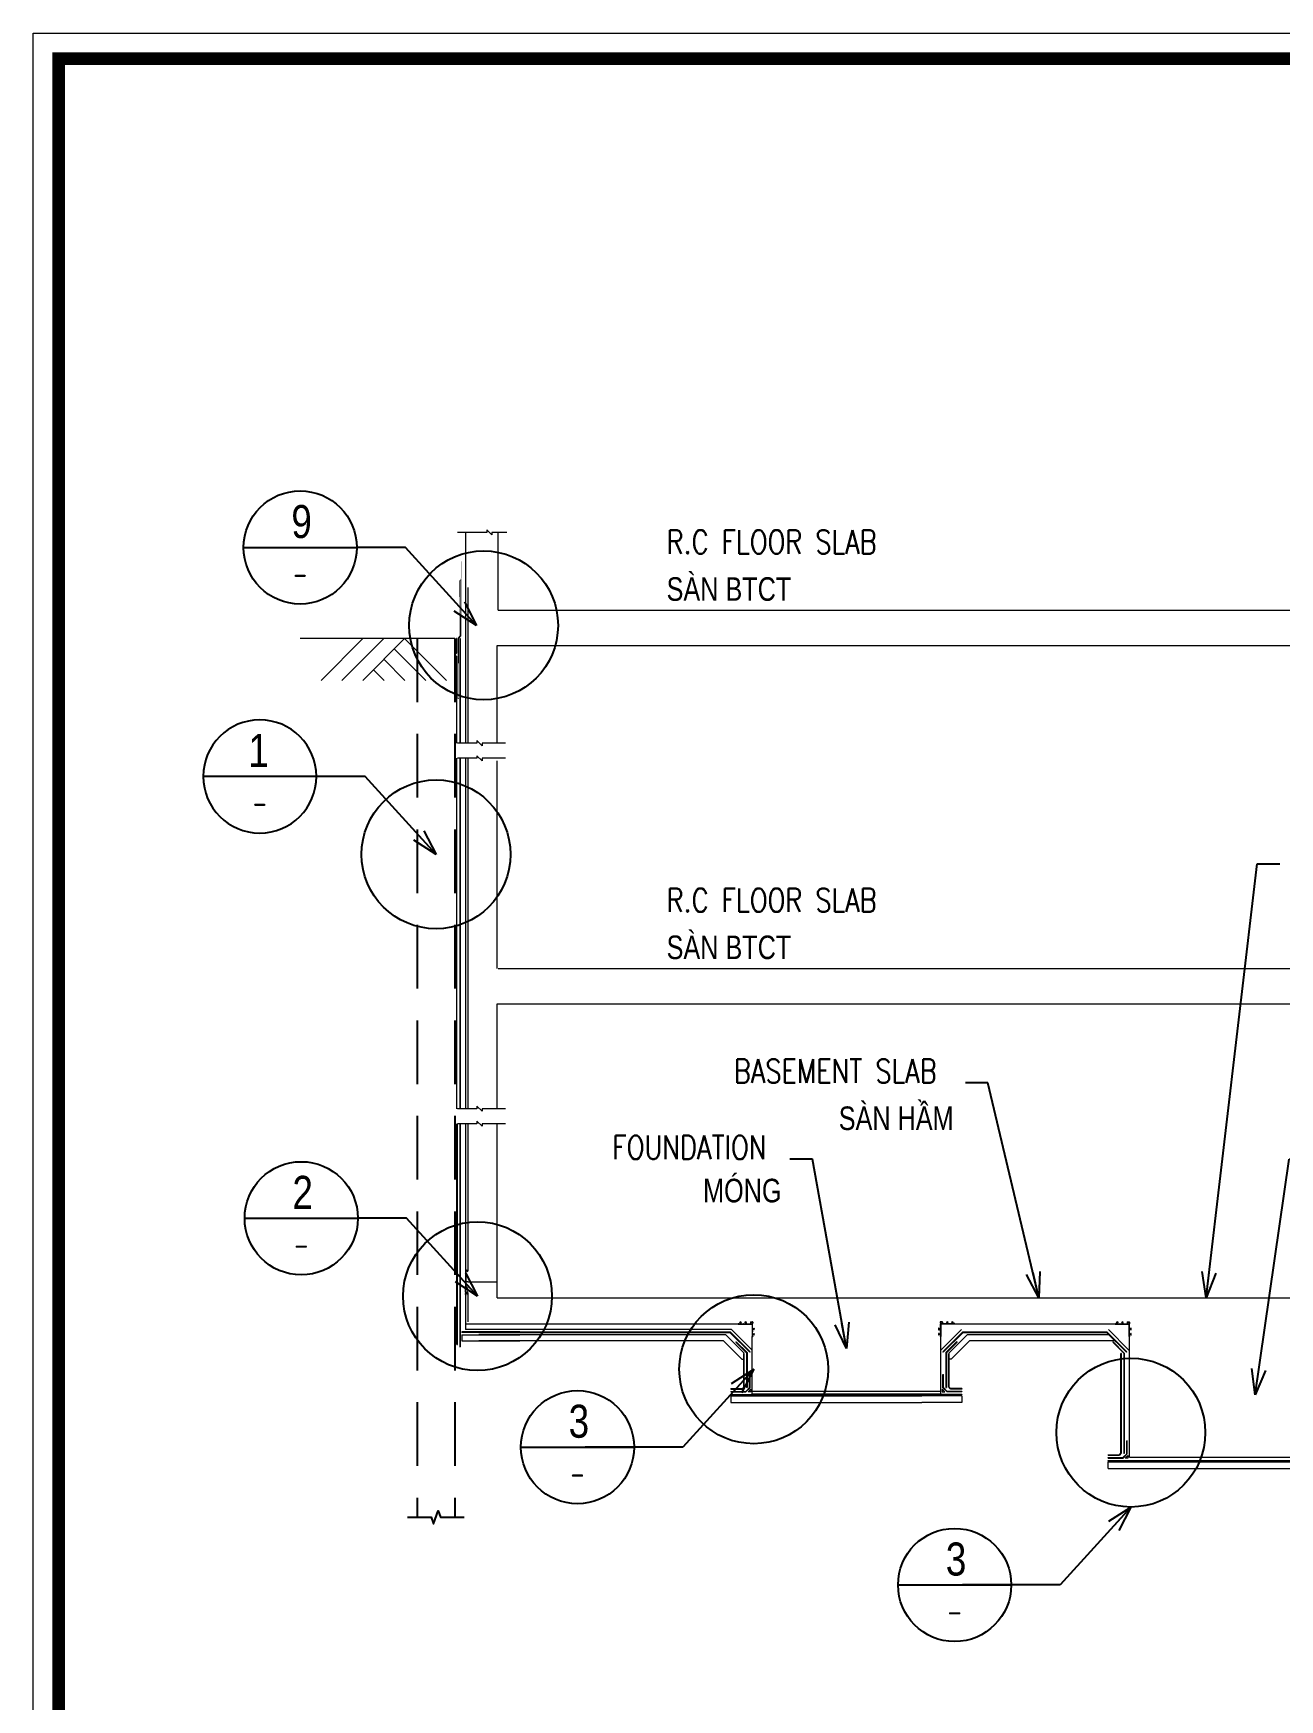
# Model space of a CAD drawing. Header units: millimetres. Extents: x -88960 to 836140, y 175458 to 320791.
# Drawn here: x 417140 to 426932, y 220270 to 233358 of the extents above; entities that cross this region are included whole.
import ezdxf
from ezdxf.enums import TextEntityAlignment as Align

# ---------------------------------------------------------------- set-up
doc = ezdxf.new("R2010")
doc.units = ezdxf.units.MM
doc.header["$LTSCALE"] = 1000
doc.linetypes.add('DASHED', pattern=[0.75, 0.5, -0.25])
doc.linetypes.add('HIDDEN', pattern=[0.375, 0.25, -0.125])
doc.layers.get('0').update_dxf_attribs({"linetype": 'CONTINUOUS'})
for name, color, linetype, lineweight in [('Ap0102_dim', 145, 'CONTINUOUS', 25), ('Ap0202_T', 141, 'CONTINUOUS', 25), ('Ap0310_PSS', 130, 'CONTINUOUS', 18), ('Ap0311_H', 8, 'CONTINUOUS', 15), ('Ap0313_FL', 145, 'CONTINUOUS', 13), ('Ap0314_Kh', 253, 'CONTINUOUS', 15)]:
    doc.layers.add(name, color=color, linetype=linetype, lineweight=lineweight)
doc.styles.add('Arial', font='arial.ttf', dxfattribs={"width": 0.8})
doc.styles.add('ISOCP', font='isocp.shx')
doc.styles.add('R2', font='ROMANS', dxfattribs={"width": 0.8, "height": 2})
doc.styles.add('romans', font='romans.shx', dxfattribs={"width": 0.8})
doc.styles.add('vn-vni', font='vn_vni.shx', dxfattribs={"width": 0.8})
doc.dimstyles.new('TL 20', dxfattribs={"dimscale": 0, "dimtxt": 250, "dimasz": 200, "dimexe": 100, "dimexo": 200, "dimgap": 100, "dimtad": 1, "dimdec": 1, "dimlfac": 0.2, "dimdsep": 46, "dimtxsty": 'romans', "dimcen": 200, "dimdle": 100, "dimclrd": 256, "dimclre": 256, "dimclrt": 1, "dimaunit": 1, "dimadec": 0, "dimazin": 0, "dimtfac": 1, "dimtdec": 1, "dimtix": 1, "dimtmove": 2, "dimatfit": 3, "dimldrblk": 'OPEN30', "dimfxl": 1, "dimtolj": 1, "dimtzin": 0, "dimarcsym": 0})

# ---------------------------------------------------------------- blocks, each defined once
blk = doc.blocks.new('250RGR')
at = {"layer": 'Ap0310_PSS'}
for p, q in [((-124, 4), (-124, 10)), ((-117, 10), (-124, 10)), ((-124, 4), (126, 4)), ((-119, 7), (-117, 10)), ((-119, 7), (-107, 7)), ((-97, 7), (-90, 7)), ((-90, 9), (-89, 9)), ((-90, 7), (-90, 9)), ((-89, 7), (-89, 9)), ((-89, 7), (-85, 7)), ((-85, 9), (-84, 9)), ((-85, 7), (-85, 9)), ((-84, 7), (-84, 9)), ((-84, 7), (-80, 7)), ((-80, 9), (-79, 9)), ((-80, 7), (-80, 9)), ((-79, 7), (-79, 9)), ((-79, 7), (-79, 7)), ((-79, 7), (-75, 7)), ((-75, 9), (-74, 9)), ((-75, 7), (-75, 9)), ((-74, 7), (-74, 9)), ((-74, 7), (-70, 7)), ((-70, 9), (-69, 9)), ((-70, 7), (-70, 9)), ((-69, 7), (-69, 9)), ((-69, 7), (-59, 7)), ((-49, 8), (-1, 8)), ((-5, 8), (0, 8)), ((0, 26), (3, 26)), ((0, 26), (0, 9)), ((3, 26), (3, 9)), ((3, 8), (52, 8)), ((71, 7), (62, 7)), ((71, 7), (71, 9)), ((72, 9), (71, 9)), ((72, 7), (72, 9)), ((76, 7), (72, 7)), ((76, 7), (76, 9)), ((77, 9), (76, 9)), ((77, 7), (77, 9)), ((81, 7), (77, 7)), ((81, 7), (81, 9)), ((82, 9), (81, 9)), ((82, 7), (81, 7)), ((82, 7), (82, 9)), ((86, 7), (82, 7)), ((86, 7), (86, 9)), ((87, 9), (86, 9)), ((87, 7), (87, 9)), ((91, 7), (87, 7)), ((91, 7), (91, 9)), ((92, 9), (91, 9)), ((92, 7), (92, 9)), ((100, 7), (92, 7)), ((121, 7), (110, 7)), ((120, 10), (126, 10)), ((121, 7), (120, 10)), ((126, 4), (126, 10))]:
    blk.add_line(p, q, dxfattribs=at)
for centre, radius, start, end in [((-111, 22), 1, 128.3694, 246.8539), ((-103, 12), 14, 51.6568, 128.3694), ((-116, 13), 9.96, 326.4339, 61.7351), ((-91, 13), 9.01, 113.3399, 221.9343), ((-94, 22), 1, 293.1719, 51.6568), ((-62, 22), 1, 128.3732, 246.8581), ((-54, 12), 14, 51.6606, 128.3732), ((-66, 13), 9, 319.7155, 66.8581), ((-42, 13), 9, 113.1761, 213.7659), ((-46, 22), 1, 293.1761, 51.6606), ((-1, 9), 0.5, 270.015, 0.015), ((3, 9), 0.5, 180.015, 270.0118), ((57, 12), 14, 51.6568, 128.3694), ((49, 22), 1, 128.3694, 246.8539), ((45, 13), 9, 327.2125, 66.8539), ((69, 13), 9, 113.1719, 220.3145), ((65, 22), 1, 293.1719, 51.6568), ((97, 23), 1, 128.3732, 246.8581), ((105, 12), 14, 51.6606, 128.3732), ((93, 13), 9.01, 318.0957, 66.6901), ((119, 13), 9.96, 118.2949, 213.5961), ((113, 23), 1, 293.1761, 51.6606)]:
    blk.add_arc(centre, radius, start, end, dxfattribs=at)
blk = doc.blocks.new('_Open30')
at = {"color": 0, "linetype": 'ByBlock', "lineweight": -2}
for p, q in [((-1, 0.268), (0, 0)), ((0, 0), (-1, -0.268)), ((0, 0), (-1, 0))]:
    blk.add_line(p, q, dxfattribs=at)
blk = doc.blocks.new('DTN')
at = {"layer": 'Ap0202_T'}
blk.add_line((-600, 0), (600, 0), dxfattribs=at)
blk.add_circle((0, 0), 600, dxfattribs=at)
at = {"layer": 'Ap0202_T', "style": 'Arial', "width": 0.8}
blk.add_attdef('DTN', text='', height=350, dxfattribs=at).set_placement((15, 100), align=Align.CENTER)
at = {"layer": 'Ap0202_T', "style": 'ISOCP'}
blk.add_attdef('REF', text='', height=250, dxfattribs=at).set_placement((0, -400), align=Align.CENTER)
blk = doc.blocks.new('CHG_XX_Khung ten')
blk.add_lwpolyline([(15, 579), (826, 579), (826, 15), (15, 15)], close=True)
at = {"color": 4, "linetype": 'Continuous', "const_width": 1}
blk.add_lwpolyline([(17, 577), (824, 577), (824, 17), (17, 17)], close=True, dxfattribs=at)

msp = doc.modelspace()

# ---------------------------------------------------------------- linework, layer by layer
at = {"layer": 'Ap0102_dim', "linetype": 'HIDDEN', "ltscale": 2}
for p, q in [((420155.10831, 228605.18679), (420155.10831, 221702.08002)), ((420451.40431, 228605.18679), (420451.40431, 221702.08002))]:
    msp.add_line(p, q, dxfattribs=at)
at = {"layer": 'Ap0102_dim', "linetype": 'Continuous'}
msp.add_lwpolyline([(420081.03431, 221702.08002), (420266.21931, 221702.08002), (420284.73781, 221651.20086), (420321.77481, 221752.95918), (420340.29331, 221702.08002), (420525.47831, 221702.08002)], dxfattribs=at)
at = {"layer": 'Ap0102_dim'}
for centre in [(420677.89015, 228707.6611), (420303.99292, 226909.03179), (420629.90859, 223438.58359), (422799.90315, 222864.89556), (425762.83594, 222367.23039)]:
    msp.add_circle(centre, 584.6705, dxfattribs=at)
at = {"layer": 'Ap0310_PSS'}
for p, q in [((420534.52514, 229438.25654), (420534.52514, 227782.45237)), ((420793.28344, 228826.45428), (420793.28344, 229438.25654)), ((420552.82064, 229004.80514), (420552.82064, 227782.45237)), ((420793.28344, 228826.45428), (435980.59285, 228826.45428)), ((420468.16016, 228605.18679), (420463.9935, 228605.18679)), ((420463.9935, 228492.41435), (420463.9935, 228605.18679)), ((420468.16016, 228490.68846), (420468.16016, 228605.18679)), ((420490.74797, 228605.18679), (420490.74797, 227782.45237)), ((420494.91463, 228605.18679), (420490.74797, 228605.18679)), ((420494.91463, 228605.18679), (420494.91463, 227782.45237)), ((420784.52489, 227782.45237), (420784.52489, 228548.44523)), ((420784.52489, 228548.44523), (435989.3514, 228548.44523)), ((420451.42661, 228479.84746), (420463.9935, 228492.41435)), ((420451.42661, 228346.39999), (420451.42661, 228479.84746)), ((420455.59327, 228478.12158), (420468.16016, 228490.68846)), ((420455.59327, 228346.39999), (420455.59327, 228478.12158)), ((420467.82229, 228465.55469), (420463.65962, 228465.55469)), ((420455.59337, 228346.40063), (420451.42672, 228346.40063)), ((420490.74797, 227663.84219), (420490.74797, 224911.6085)), ((420494.91463, 227663.84219), (420494.91463, 224911.6085)), ((420534.52514, 227663.84219), (420534.52514, 224911.6085)), ((420552.82064, 227663.84219), (420552.82064, 224911.6085)), ((420784.52489, 226012.20107), (420784.52489, 227643.2634)), ((420793.28344, 226012.20107), (435980.59285, 226012.20107)), ((420784.52489, 224911.6085), (420784.52489, 225734.19202)), ((420784.52489, 225734.19202), (435989.3514, 225734.19202)), ((420490.74797, 224792.99831), (420490.74797, 223041.24776)), ((420494.91463, 224792.99831), (420494.91463, 223041.24776)), ((420534.52514, 224792.99831), (420534.52514, 223655.6818)), ((420552.82064, 224792.99831), (420552.82064, 223639.03016)), ((420784.52489, 223426.51536), (420784.52489, 224792.99831)), ((420552.85845, 223551.51523), (420784.52489, 223551.51523)), ((420534.55235, 223447.34868), (420534.55235, 223218.18223)), ((420552.84004, 223464.945), (420552.84004, 223236.58124)), ((420784.52489, 223426.51536), (432743.19516, 223426.51536)), ((420507.50509, 223157.73152), (420507.50509, 223153.56486)), ((420963.21973, 223157.73152), (420507.50509, 223157.73152)), ((421366.9549, 223218.18223), (420534.55235, 223218.18223)), ((420534.55235, 223218.18223), (420534.55235, 223176.51561)), ((422626.19316, 223176.51561), (420534.55235, 223176.51561)), ((420641.04454, 223157.73152), (422614.44216, 223157.73152)), ((422678.56224, 223218.18223), (420807.70876, 223218.18223)), ((422771.06615, 223001.10754), (422614.44216, 223157.73152)), ((422787.7288, 223014.97997), (422626.19316, 223176.51561)), ((422678.56224, 223218.18223), (422787.7288, 223218.18223)), ((422681.28553, 223220.68223), (422689.49815, 223220.68223)), ((422702.6263, 223220.68223), (422706.89555, 223220.68223)), ((422706.89555, 223222.3489), (422707.72888, 223222.3489)), ((422706.89555, 223220.68223), (422706.89555, 223222.3489)), ((422707.72888, 223220.68223), (422707.72888, 223222.3489)), ((422707.72888, 223220.68223), (422711.06221, 223220.68223)), ((422711.06221, 223220.68223), (422711.06221, 223222.3489)), ((422711.06221, 223222.3489), (422711.89554, 223222.3489)), ((422711.89554, 223220.68223), (422711.89554, 223222.3489)), ((422711.89554, 223220.68223), (422715.22887, 223220.68223)), ((422715.22887, 223220.68223), (422715.22887, 223222.3489)), ((422715.22887, 223222.3489), (422716.06221, 223222.3489)), ((422716.06221, 223220.68223), (422716.06221, 223222.3489)), ((422719.39554, 223220.68223), (422716.06221, 223220.68223)), ((422719.39554, 223220.68223), (422719.39554, 223222.3489)), ((422719.39554, 223222.3489), (422720.22887, 223222.3489)), ((422720.22887, 223220.68223), (422720.22887, 223222.3489)), ((422720.22887, 223220.68223), (422723.5622, 223220.68223)), ((422723.5622, 223220.68223), (422723.5622, 223222.3489)), ((422723.5622, 223222.3489), (422724.39553, 223222.3489)), ((422724.39553, 223220.68223), (422724.39553, 223222.3489)), ((422724.39553, 223220.68223), (422730.33145, 223220.68223)), ((422742.18147, 223221.51556), (422773.51457, 223221.51556)), ((422773.61101, 223235.63599), (422774.34662, 223222.39512)), ((422774.44306, 223236.51555), (422791.01455, 223236.51555)), ((422776.25375, 223233.13599), (422776.85561, 223222.30267)), ((422777.0858, 223234.01555), (422788.37181, 223234.01555)), ((422777.68765, 223221.51556), (422780.42627, 223221.51556)), ((422785.2288, 223221.51556), (422787.76996, 223221.51556)), ((422787.7288, 223218.18223), (422787.7288, 223122.349)), ((422789.20386, 223233.13599), (422788.60201, 223222.30267)), ((422790.2288, 223168.18228), (422790.2288, 223174.1182)), ((422790.2288, 223168.18228), (422791.89546, 223168.18228)), ((422790.2288, 223164.01562), (422790.2288, 223167.34895)), ((422790.2288, 223167.34895), (422791.89546, 223167.34895)), ((422790.2288, 223164.01562), (422791.89546, 223164.01562)), ((422790.2288, 223163.18229), (422790.2288, 223159.84896)), ((422790.2288, 223163.18229), (422791.89546, 223163.18229)), ((422790.2288, 223159.84896), (422791.89546, 223159.84896)), ((422790.2288, 223155.6823), (422790.2288, 223159.01563)), ((422790.2288, 223159.01563), (422791.89546, 223159.01563)), ((422791.8466, 223235.63599), (422791.06213, 223221.51556)), ((422791.06213, 223185.96822), (422791.06213, 223221.51556)), ((422791.89546, 223167.34895), (422791.89546, 223168.18228)), ((422791.89546, 223163.18229), (422791.89546, 223164.01562)), ((422791.89546, 223159.01563), (422791.89546, 223159.84896)), ((424265.04214, 223167.34895), (424265.04214, 223168.18228)), ((424266.7088, 223168.18228), (424265.04214, 223168.18228)), ((424266.7088, 223167.34895), (424265.04214, 223167.34895)), ((424265.04214, 223163.18229), (424265.04214, 223164.01562)), ((424266.7088, 223164.01562), (424265.04214, 223164.01562)), ((424266.7088, 223163.18229), (424265.04214, 223163.18229)), ((424265.04214, 223159.01563), (424265.04214, 223159.84896)), ((424266.7088, 223159.84896), (424265.04214, 223159.84896)), ((424266.7088, 223159.01563), (424265.04214, 223159.01563)), ((424265.091, 223235.63599), (424265.87547, 223221.51556)), ((424265.87547, 223185.96822), (424265.87547, 223221.51556)), ((424282.49454, 223236.51555), (424265.92305, 223236.51555)), ((424266.7088, 223168.18228), (424266.7088, 223174.1182)), ((424266.7088, 223164.01562), (424266.7088, 223167.34895)), ((424266.7088, 223163.18229), (424266.7088, 223159.84896)), ((424266.7088, 223155.6823), (424266.7088, 223159.01563)), ((424267.73374, 223233.13599), (424268.3356, 223222.30267)), ((424279.8518, 223234.01555), (424268.56579, 223234.01555)), ((424271.7088, 223221.51556), (424269.16764, 223221.51556)), ((424378.37536, 223218.18223), (424269.2088, 223218.18223)), ((424269.2088, 223218.18223), (424269.2088, 223122.349)), ((424269.2088, 223014.97997), (424430.74444, 223176.51561)), ((424279.24995, 223221.51556), (424276.51133, 223221.51556)), ((424280.68385, 223233.13599), (424280.082, 223222.30267)), ((424283.32659, 223235.63599), (424282.59098, 223222.39512)), ((424314.75613, 223221.51556), (424283.42303, 223221.51556)), ((424285.87145, 223001.10754), (424442.49544, 223157.73152)), ((424332.54207, 223220.68223), (424326.60615, 223220.68223)), ((424332.54207, 223220.68223), (424332.54207, 223222.3489)), ((424333.3754, 223222.3489), (424332.54207, 223222.3489)), ((424333.3754, 223220.68223), (424333.3754, 223222.3489)), ((424336.70873, 223220.68223), (424333.3754, 223220.68223)), ((424336.70873, 223220.68223), (424336.70873, 223222.3489)), ((424337.54207, 223222.3489), (424336.70873, 223222.3489)), ((424337.54207, 223220.68223), (424337.54207, 223222.3489)), ((424337.54207, 223220.68223), (424340.8754, 223220.68223)), ((424340.8754, 223220.68223), (424340.8754, 223222.3489)), ((424341.70873, 223222.3489), (424340.8754, 223222.3489)), ((424341.70873, 223220.68223), (424341.70873, 223222.3489)), ((424345.04206, 223220.68223), (424341.70873, 223220.68223)), ((424345.04206, 223220.68223), (424345.04206, 223222.3489)), ((424345.87539, 223222.3489), (424345.04206, 223222.3489)), ((424345.87539, 223220.68223), (424345.87539, 223222.3489)), ((424349.20872, 223220.68223), (424345.87539, 223220.68223)), ((424350.04205, 223222.3489), (424349.20872, 223222.3489)), ((424349.20872, 223220.68223), (424349.20872, 223222.3489)), ((424350.04205, 223220.68223), (424350.04205, 223222.3489)), ((424354.3113, 223220.68223), (424350.04205, 223220.68223)), ((424375.65207, 223220.68223), (424367.43945, 223220.68223)), ((425750.66159, 223218.18223), (424378.37536, 223218.18223)), ((424442.49544, 223157.73152), (425574.04162, 223157.73152)), ((424442.49544, 223157.73152), (425574.04162, 223157.73152)), ((425730.66561, 223001.10754), (425574.04162, 223157.73152)), ((425747.32826, 223014.97997), (425585.79262, 223176.51561)), ((425638.1617, 223218.18223), (425747.32826, 223218.18223)), ((425640.88499, 223220.68223), (425649.09761, 223220.68223)), ((425662.22576, 223220.68223), (425666.49501, 223220.68223)), ((425666.49501, 223222.3489), (425667.32834, 223222.3489)), ((425666.49501, 223220.68223), (425666.49501, 223222.3489)), ((425667.32834, 223220.68223), (425667.32834, 223222.3489)), ((425667.32834, 223220.68223), (425670.66167, 223220.68223)), ((425670.66167, 223220.68223), (425670.66167, 223222.3489)), ((425670.66167, 223222.3489), (425671.495, 223222.3489)), ((425671.495, 223220.68223), (425671.495, 223222.3489)), ((425671.495, 223220.68223), (425674.82833, 223220.68223)), ((425674.82833, 223220.68223), (425674.82833, 223222.3489)), ((425674.82833, 223222.3489), (425675.66166, 223222.3489)), ((425675.66166, 223220.68223), (425675.66166, 223222.3489)), ((425678.99499, 223220.68223), (425675.66166, 223220.68223)), ((425678.99499, 223220.68223), (425678.99499, 223222.3489)), ((425678.99499, 223222.3489), (425679.82833, 223222.3489)), ((425679.82833, 223220.68223), (425679.82833, 223222.3489)), ((425679.82833, 223220.68223), (425683.16166, 223220.68223)), ((425683.16166, 223220.68223), (425683.16166, 223222.3489)), ((425683.16166, 223222.3489), (425683.99499, 223222.3489)), ((425683.99499, 223220.68223), (425683.99499, 223222.3489)), ((425683.99499, 223220.68223), (425689.93091, 223220.68223)), ((425701.78093, 223221.51556), (425733.11402, 223221.51556)), ((425733.21047, 223235.63599), (425733.94607, 223222.39512)), ((425734.04252, 223236.51555), (425750.61401, 223236.51555)), ((425735.85321, 223233.13599), (425736.45506, 223222.30267)), ((425736.68526, 223234.01555), (425747.97127, 223234.01555)), ((425737.28711, 223221.51556), (425740.02573, 223221.51556)), ((425744.82826, 223221.51556), (425747.36941, 223221.51556)), ((425747.32826, 223218.18223), (425747.32826, 223122.349)), ((425748.80332, 223233.13599), (425748.20146, 223222.30267)), ((425749.82826, 223168.18228), (425749.82826, 223174.1182)), ((425749.82826, 223168.18228), (425751.49492, 223168.18228)), ((425749.82826, 223164.01562), (425749.82826, 223167.34895)), ((425749.82826, 223167.34895), (425751.49492, 223167.34895)), ((425749.82826, 223164.01562), (425751.49492, 223164.01562)), ((425749.82826, 223163.18229), (425749.82826, 223159.84896)), ((425749.82826, 223163.18229), (425751.49492, 223163.18229)), ((425749.82826, 223159.84896), (425751.49492, 223159.84896)), ((425749.82826, 223155.6823), (425749.82826, 223159.01563)), ((425749.82826, 223159.01563), (425751.49492, 223159.01563)), ((425751.44606, 223235.63599), (425750.66159, 223221.51556)), ((425750.66159, 223185.96822), (425750.66159, 223221.51556)), ((425750.66159, 222173.11173), (425750.66159, 223218.18223)), ((425751.49492, 223167.34895), (425751.49492, 223168.18228)), ((425751.49492, 223163.18229), (425751.49492, 223164.01562)), ((425751.49492, 223159.01563), (425751.49492, 223159.84896)), ((420467.97292, 223059.53063), (420472.13558, 223059.53063)), ((420490.74797, 223041.24776), (420494.91463, 223041.24776)), ((420963.21973, 223153.56886), (420507.50509, 223153.56886)), ((420507.50509, 223134.77959), (420963.21973, 223134.77959)), ((420507.50509, 223134.77959), (420507.50509, 223088.98629)), ((420507.50509, 223088.98629), (420963.21973, 223088.98629)), ((420641.04454, 223153.56886), (422612.71228, 223153.56886)), ((422580.75268, 223134.77959), (420641.04454, 223134.77959)), ((422561.72792, 223088.98629), (420641.04454, 223088.98629)), ((422705.43404, 222945.28017), (422561.72792, 223088.98629)), ((422725.07656, 222990.4557), (422580.75268, 223134.77959)), ((422768.11987, 222998.16126), (422612.71228, 223153.56886)), ((422663.11889, 223080.66077), (422660.17261, 223077.7145)), ((422660.17261, 223077.7145), (422663.11889, 223080.66077)), ((422743.94836, 222993.93875), (422660.17261, 223077.7145)), ((422748.11502, 222995.66464), (422663.11889, 223080.66077)), ((422787.7288, 222670.7769), (422787.7288, 223122.349)), ((422790.2288, 223155.6823), (422791.89546, 223155.6823)), ((422790.2288, 223151.51563), (422790.2288, 223154.84896)), ((422790.2288, 223154.84896), (422791.89546, 223154.84896)), ((422790.2288, 223151.51563), (422791.89546, 223151.51563)), ((422790.2288, 223150.6823), (422791.89546, 223150.6823)), ((422790.2288, 223146.41305), (422790.2288, 223150.6823)), ((422790.2288, 223125.07229), (422790.2288, 223133.28491)), ((422791.89546, 223154.84896), (422791.89546, 223155.6823)), ((422791.89546, 223150.6823), (422791.89546, 223151.51563)), ((424265.04214, 223154.84896), (424265.04214, 223155.6823)), ((424266.7088, 223155.6823), (424265.04214, 223155.6823)), ((424266.7088, 223154.84896), (424265.04214, 223154.84896)), ((424266.7088, 223151.51563), (424265.04214, 223151.51563)), ((424265.04214, 223150.6823), (424265.04214, 223151.51563)), ((424266.7088, 223150.6823), (424265.04214, 223150.6823)), ((424266.7088, 223151.51563), (424266.7088, 223154.84896)), ((424266.7088, 223146.41305), (424266.7088, 223150.6823)), ((424266.7088, 223125.07229), (424266.7088, 223133.28491)), ((424269.2088, 222670.7769), (424269.2088, 223122.349)), ((424288.81773, 222998.16126), (424444.22532, 223153.56886)), ((424308.82258, 222995.66464), (424393.81872, 223080.66077)), ((424312.98924, 222993.93875), (424396.76499, 223077.7145)), ((424331.86104, 222990.4557), (424476.18493, 223134.77959)), ((424351.50356, 222945.28017), (424495.20968, 223088.98629)), ((424396.76499, 223077.7145), (424393.81872, 223080.66077)), ((424393.81872, 223080.66077), (424396.76499, 223077.7145)), ((424444.22532, 223153.56886), (425572.31174, 223153.56886)), ((424444.22532, 223153.56886), (425572.31174, 223153.56886)), ((425591.101, 223134.77959), (424476.18493, 223134.77959)), ((425636.8943, 223088.98629), (424495.20968, 223088.98629)), ((425727.71933, 222998.16126), (425572.31174, 223153.56886)), ((425622.71834, 223080.66077), (425619.77207, 223077.7145)), ((425619.77207, 223077.7145), (425622.71834, 223080.66077)), ((425706.88115, 222990.60542), (425619.77207, 223077.7145)), ((425711.04781, 222992.33131), (425622.71834, 223080.66077)), ((425749.82826, 223155.6823), (425751.49492, 223155.6823)), ((425749.82826, 223151.51563), (425749.82826, 223154.84896)), ((425749.82826, 223154.84896), (425751.49492, 223154.84896)), ((425749.82826, 223151.51563), (425751.49492, 223151.51563)), ((425749.82826, 223150.6823), (425751.49492, 223150.6823)), ((425749.82826, 223146.41305), (425749.82826, 223150.6823)), ((425749.82826, 223125.07229), (425749.82826, 223133.28491)), ((425751.49492, 223154.84896), (425751.49492, 223155.6823)), ((425751.49492, 223150.6823), (425751.49492, 223151.51563)), ((422705.43404, 222945.28017), (422721.46015, 222945.28017)), ((422705.43404, 222945.28017), (422721.46015, 222945.28017)), ((422725.62101, 222989.48615), (422721.45835, 222989.48615)), ((422725.62101, 222989.48615), (422721.45835, 222989.48615)), ((422725.65083, 222724.52963), (422725.62101, 222989.48615)), ((422743.94836, 222993.93875), (422743.94836, 222721.87685)), ((422748.11502, 222995.66464), (422748.11502, 222721.87685)), ((422768.11987, 222998.16126), (422771.06615, 223001.10754)), ((422768.11987, 222998.16126), (422771.06615, 223001.10754)), ((424288.81773, 222998.16126), (424285.87145, 223001.10754)), ((424288.81773, 222998.16126), (424285.87145, 223001.10754)), ((424308.82258, 222995.66464), (424308.82258, 222721.87685)), ((424312.98924, 222993.93875), (424312.98924, 222721.87685)), ((424331.28678, 222724.52963), (424331.31659, 222989.48615)), ((424331.31659, 222989.48615), (424335.47925, 222989.48615)), ((424331.31659, 222989.48615), (424335.47925, 222989.48615)), ((424351.50356, 222945.28017), (424335.47745, 222945.28017)), ((424351.50356, 222945.28017), (424335.47745, 222945.28017)), ((425688.5538, 222989.48627), (425684.39114, 222989.48627)), ((425688.5538, 222989.48627), (425684.39114, 222989.48627)), ((425688.58361, 222204.86182), (425688.5538, 222989.48615)), ((425706.88115, 222990.60542), (425706.88115, 222202.20903)), ((425711.04781, 222992.33131), (425711.04781, 222202.20903)), ((425727.71933, 222998.16126), (425730.66561, 223001.10754)), ((425727.71933, 222998.16126), (425730.66561, 223001.10754)), ((422766.89549, 222720.9313), (422766.89549, 222823.3587)), ((422771.06215, 222823.3587), (422766.89549, 222823.3587)), ((422771.06215, 222719.20541), (422771.06215, 222823.3587)), ((424285.87545, 222823.3587), (424290.04211, 222823.3587)), ((424285.87545, 222719.20541), (424285.87545, 222823.3587)), ((424290.04211, 222720.9313), (424290.04211, 222823.3587)), ((422621.08951, 222713.35639), (422621.08951, 222709.17579)), ((422621.08951, 222690.77674), (422736.74093, 222690.77674)), ((422621.08951, 222690.77674), (422621.08951, 222686.61008)), ((422621.08951, 222686.61008), (422738.46682, 222686.61008)), ((422621.08951, 222667.80357), (422621.08951, 222663.63691)), ((422621.08951, 222667.80357), (424124.03413, 222667.80357)), ((422621.08951, 222663.64091), (424124.03413, 222663.64091)), ((422621.08951, 222656.52082), (422621.08951, 222604.43754)), ((422621.08951, 222656.52082), (424121.0608, 222656.52082)), ((422710.30256, 222713.34246), (422721.48974, 222724.52963)), ((422710.30256, 222713.34246), (422710.30256, 222709.17579)), ((422710.30256, 222713.34246), (422713.24883, 222710.39618)), ((422713.24883, 222710.39618), (422724.43601, 222721.58336)), ((422721.48974, 222724.52963), (422724.43601, 222721.58336)), ((422721.48974, 222724.52963), (422725.6524, 222724.52963)), ((422766.89549, 222720.9313), (422736.74093, 222690.77674)), ((422771.06215, 222719.20541), (422738.46682, 222686.61008)), ((422748.11502, 222721.87685), (422743.94836, 222721.87685)), ((422755.20162, 222686.55978), (422776.03493, 222707.3931)), ((422776.03493, 222686.55978), (422755.20162, 222686.55978)), ((422776.03493, 222707.3931), (422776.03493, 222686.55978)), ((422787.7288, 222692.77954), (424269.2088, 222692.77954)), ((422787.7288, 222670.7769), (424269.2088, 222670.7769)), ((424435.84809, 222656.52082), (424121.0608, 222656.52082)), ((424435.84809, 222667.80357), (424124.03413, 222667.80357)), ((424435.84809, 222663.64091), (424124.03413, 222663.64091)), ((424301.73598, 222686.55978), (424280.90267, 222707.3931)), ((424280.90267, 222707.3931), (424280.90267, 222686.55978)), ((424280.90267, 222686.55978), (424301.73598, 222686.55978)), ((424285.87545, 222719.20541), (424318.47078, 222686.61008)), ((424290.04211, 222720.9313), (424320.19667, 222690.77674)), ((424308.82258, 222721.87685), (424312.98924, 222721.87685)), ((424435.84809, 222686.61008), (424318.47078, 222686.61008)), ((424435.84809, 222690.77674), (424320.19667, 222690.77674)), ((424335.44786, 222724.52963), (424331.2852, 222724.52963)), ((424335.44786, 222724.52963), (424332.50159, 222721.58336)), ((424343.68877, 222710.39618), (424332.50159, 222721.58336)), ((424346.63504, 222713.34246), (424335.44786, 222724.52963)), ((424346.63504, 222713.34246), (424343.68877, 222710.39618)), ((424346.63504, 222713.34246), (424346.63504, 222709.17579)), ((424435.84809, 222713.35639), (424435.84809, 222709.17579)), ((424435.84809, 222690.77674), (424435.84809, 222686.61008)), ((424435.84809, 222667.80357), (424435.84809, 222663.63691)), ((424435.84809, 222656.52082), (424435.84809, 222604.43754)), ((422621.08951, 222604.43754), (424121.0608, 222604.43754)), ((424435.84809, 222604.43754), (424121.0608, 222604.43754)), ((425729.82828, 222201.26348), (425729.82828, 222303.69088)), ((425733.99494, 222303.69088), (425729.82828, 222303.69088)), ((425733.99494, 222199.5376), (425733.99494, 222303.69088)), ((425584.0223, 222189.50798), (425584.0223, 222193.67064)), ((425584.0223, 222171.10893), (425699.67372, 222171.10893)), ((425584.0223, 222166.94227), (425584.0223, 222171.10493)), ((425584.0223, 222166.94227), (425701.39961, 222166.94227)), ((425584.0223, 222148.13576), (430161.06619, 222148.13576)), ((425584.0223, 222143.97309), (425584.0223, 222148.13576)), ((425584.0223, 222143.97309), (430161.06619, 222143.97309)), ((425584.0223, 222136.85301), (430164.03952, 222136.85301)), ((425584.0223, 222084.76973), (425584.0223, 222136.85301)), ((425673.23535, 222193.67464), (425684.42252, 222204.86182)), ((425673.23535, 222193.67464), (425673.23535, 222189.50798)), ((425673.23535, 222193.67464), (425676.18162, 222190.72837)), ((425676.18162, 222190.72837), (425687.3688, 222201.91555)), ((425684.42252, 222204.86182), (425687.3688, 222201.91555)), ((425684.42252, 222204.86182), (425688.58519, 222204.86182)), ((425729.82828, 222201.26348), (425699.67372, 222171.10893)), ((425733.99494, 222199.5376), (425701.39961, 222166.94227)), ((425711.04781, 222202.20903), (425706.88115, 222202.20903)), ((425718.13441, 222166.89197), (425738.96772, 222187.72528)), ((425738.96772, 222166.89197), (425718.13441, 222166.89197)), ((425738.96772, 222187.72528), (425738.96772, 222166.89197)), ((425750.66159, 222173.11173), (430035.87785, 222173.11173)), ((425584.0223, 222084.76973), (430164.03952, 222084.76973))]:
    msp.add_line(p, q, dxfattribs=at)
at = {"layer": 'Ap0310_PSS', "color": 5}
for p, q in [((422678.56224, 223218.18223), (422678.56224, 223223.18223)), ((422678.56224, 223223.18223), (422682.72891, 223223.18223)), ((422682.72891, 223223.18223), (422681.28553, 223220.68223)), ((424378.37536, 223223.18223), (424374.2087, 223223.18223)), ((424374.2087, 223223.18223), (424375.65207, 223220.68223)), ((424378.37536, 223218.18223), (424378.37536, 223223.18223)), ((425638.1617, 223218.18223), (425638.1617, 223223.18223)), ((425638.1617, 223223.18223), (425642.32836, 223223.18223)), ((425642.32836, 223223.18223), (425640.88499, 223220.68223)), ((422787.7288, 223122.349), (422792.7288, 223122.349)), ((422787.7288, 223122.349), (422792.7288, 223122.349)), ((422792.7288, 223126.51566), (422790.2288, 223125.07229)), ((422792.7288, 223126.51566), (422792.7288, 223122.349)), ((424264.20881, 223126.51566), (424264.20881, 223122.349)), ((424264.20881, 223126.51566), (424266.7088, 223125.07229)), ((424269.2088, 223122.349), (424264.20881, 223122.349)), ((424269.2088, 223122.349), (424264.20881, 223122.349)), ((425747.32826, 223122.349), (425752.32825, 223122.349)), ((425747.32826, 223122.349), (425752.32825, 223122.349)), ((425752.32825, 223126.51566), (425749.82826, 223125.07229)), ((425752.32825, 223126.51566), (425752.32825, 223122.349))]:
    msp.add_line(p, q, dxfattribs=at)
at = {"layer": 'Ap0310_PSS', "const_width": 1.67559}
msp.add_lwpolyline([(420501.67187, 229210.08063), (420501.67187, 229075.11921), (420486.4713, 229059.26556), (420486.4713, 228931.56651)], dxfattribs=at)
at = {"layer": 'Ap0310_PSS', "const_width": 3.75062}
msp.add_lwpolyline([(420483.41577, 228605.80821), (420483.41577, 228131.93789), (420475.2457, 228131.93789), (420475.2457, 228609.19236), (420492.00155, 228625.94822), (420492.00155, 229059.77189), (420500.17162, 229068.29298), (420500.17162, 228622.56406)], close=True, dxfattribs=at)
at = {"layer": 'Ap0310_PSS', "color": 1, "linetype": 'DASHED'}
msp.add_lwpolyline([(420479.33073, 228409.70185), (420479.33073, 228607.50029), (420496.08658, 228624.25614), (420496.08658, 228792.76122)], dxfattribs=at)
at = {"layer": 'Ap0310_PSS'}
for points in [[(420467.85578, 227782.45237), (420467.82229, 228465.55469)], [(420467.99655, 224911.6085), (420467.8616, 227663.84219)], [(420467.97292, 223059.53063), (420467.89683, 224792.99831)], [(420472.13558, 223059.53063), (420472.05949, 224792.99831)], [(422721.48816, 222724.52806), (422721.45835, 222989.48615)], [(424335.44944, 222724.52806), (424335.47925, 222989.48615)], [(425684.42095, 222204.86025), (425684.39114, 222989.48615)], [(422621.08951, 222713.34246), (422710.30256, 222713.34246)], [(422621.08951, 222709.17579), (422710.30256, 222709.17579)], [(424435.84809, 222713.34246), (424346.63504, 222713.34246)], [(424435.84809, 222709.17579), (424346.63504, 222709.17579)], [(425584.0223, 222193.67464), (425673.23535, 222193.67464)], [(425584.0223, 222189.50798), (425673.23535, 222189.50798)]]:
    msp.add_lwpolyline(points, dxfattribs=at)
for centre, radius, start, end in [((422686.06224, 223227.34889), 7.49999, 297.266044441, 56.114304128), ((422690.70838, 223234.26681), 0.83333, 119.617118955, 236.114304128), ((422696.06223, 223224.84889), 11.66666, 60.382881045, 119.617118955), ((422706.06222, 223227.34889), 7.49999, 123.885695872, 242.733955559), ((422701.41607, 223234.26681), 0.83333, 303.885695872, 60.382881045), ((422726.89553, 223227.34889), 7.49999, 297.266044441, 56.114304128), ((422731.54167, 223234.26681), 0.83333, 119.617118955, 236.114304128), ((422736.89552, 223224.84889), 11.66666, 60.382881045, 119.617118955), ((422746.89551, 223227.34889), 7.49999, 123.885695872, 231.057558732), ((422742.24937, 223234.26681), 0.83333, 303.885695872, 60.382881045), ((422773.51457, 223222.3489), 0.83333, 270, 3.179830117), ((422774.44306, 223235.68222), 0.83333, 90, 183.179830117), ((422777.0858, 223233.18222), 0.83333, 90, 183.179830117), ((422777.68765, 223222.3489), 0.83333, 183.179830117, 270), ((422780.22881, 223219.86064), 1.66667, 359.596446409, 83.195748424), ((422782.72881, 223219.8489), 0.83333, 180, 0), ((422785.2288, 223219.8489), 1.66667, 90, 179.999958639), ((422787.76996, 223222.3489), 0.83333, 270, 356.820169883), ((422788.37181, 223233.18222), 0.83333, 356.820169883, 90), ((422796.89546, 223170.68228), 7.49999, 33.885695881, 152.733955548), ((422791.01455, 223235.68222), 0.83333, 356.820169883, 90), ((422796.89546, 223190.68226), 7.49999, 218.942441271, 326.114304119), ((422803.81338, 223186.03612), 0.83333, 29.617118955, 146.114304119), ((422803.81338, 223175.32843), 0.83333, 213.885695881, 330.382881045), ((422794.39546, 223180.68227), 11.66666, 330.382881045, 29.617118955), ((424262.54214, 223180.68227), 11.66666, 150.382881045, 209.617118955), ((424253.12422, 223186.03612), 0.83333, 33.885695881, 150.382881045), ((424253.12422, 223175.32843), 0.83333, 209.617118955, 326.114304119), ((424260.04214, 223190.68226), 7.49999, 213.885695881, 321.057558729), ((424260.04214, 223170.68228), 7.49999, 27.266044452, 146.114304119), ((424265.92305, 223235.68222), 0.83333, 90, 183.179830117), ((424268.56579, 223233.18222), 0.83333, 90, 183.179830117), ((424269.16764, 223222.3489), 0.83333, 183.179830117, 270), ((424271.7088, 223219.8489), 1.66667, 0.000041361, 90), ((424274.2088, 223219.8489), 0.83333, 180, 0), ((424276.70879, 223219.86064), 1.66667, 96.804251576, 180.403553591), ((424279.24995, 223222.3489), 0.83333, 270, 356.820169883), ((424279.8518, 223233.18222), 0.83333, 356.820169883, 90), ((424282.49454, 223235.68222), 0.83333, 356.820169883, 90), ((424283.42303, 223222.3489), 0.83333, 176.820169883, 270), ((424314.68824, 223234.26681), 0.83333, 119.617118955, 236.114304128), ((424310.04209, 223227.34889), 7.49999, 308.942441268, 56.114304128), ((424320.04208, 223224.84889), 11.66666, 60.382881045, 119.617118955), ((424330.04207, 223227.34889), 7.49999, 123.885695872, 242.733955559), ((424325.39593, 223234.26681), 0.83333, 303.885695872, 60.382881045), ((424350.87539, 223227.34889), 7.49999, 297.266044441, 56.114304128), ((424355.52153, 223234.26681), 0.83333, 119.617118955, 236.114304128), ((424360.87538, 223224.84889), 11.66666, 60.382881045, 119.617118955), ((424370.87537, 223227.34889), 7.49999, 123.885695872, 242.733955559), ((424366.22922, 223234.26681), 0.83333, 303.885695872, 60.382881045), ((425645.66169, 223227.34889), 7.49999, 297.266044441, 56.114304128), ((425650.30784, 223234.26681), 0.83333, 119.617118955, 236.114304128), ((425655.66168, 223224.84889), 11.66666, 60.382881045, 119.617118955), ((425665.66167, 223227.34889), 7.49999, 123.885695872, 242.733955559), ((425661.01553, 223234.26681), 0.83333, 303.885695872, 60.382881045), ((425686.49499, 223227.34889), 7.49999, 297.266044441, 56.114304128), ((425691.14113, 223234.26681), 0.83333, 119.617118955, 236.114304128), ((425696.49498, 223224.84889), 11.66666, 60.382881045, 119.617118955), ((425706.49497, 223227.34889), 7.49999, 123.885695872, 231.057558732), ((425701.84882, 223234.26681), 0.83333, 303.885695872, 60.382881045), ((425733.11402, 223222.3489), 0.83333, 270, 3.179830117), ((425734.04252, 223235.68222), 0.83333, 90, 183.179830117), ((425736.68526, 223233.18222), 0.83333, 90, 183.179830117), ((425737.28711, 223222.3489), 0.83333, 183.179830117, 270), ((425739.82827, 223219.86064), 1.66667, 359.596446409, 83.195748424), ((425742.32826, 223219.8489), 0.83333, 180, 0), ((425744.82826, 223219.8489), 1.66667, 90, 179.999958639), ((425747.36941, 223222.3489), 0.83333, 270, 356.820169883), ((425747.97127, 223233.18222), 0.83333, 356.820169883, 90), ((425756.49492, 223170.68228), 7.49999, 33.885695881, 152.733955548), ((425750.61401, 223235.68222), 0.83333, 356.820169883, 90), ((425756.49492, 223190.68226), 7.49999, 218.942441271, 326.114304119), ((425763.41284, 223186.03612), 0.83333, 29.617118955, 146.114304119), ((425763.41284, 223175.32843), 0.83333, 213.885695881, 330.382881045), ((425753.99492, 223180.68227), 11.66666, 330.382881045, 29.617118955), ((422796.89546, 223149.84897), 7.49999, 207.266044452, 326.114304119), ((422796.89546, 223129.84899), 7.49999, 33.885695881, 152.733955548), ((422803.81338, 223145.20283), 0.83333, 29.617118955, 146.114304119), ((422803.81338, 223134.49513), 0.83333, 213.885695881, 330.382881045), ((422794.39546, 223139.84898), 11.66666, 330.382881045, 29.617118955), ((424262.54214, 223139.84898), 11.66666, 150.382881045, 209.617118955), ((424253.12422, 223145.20283), 0.83333, 33.885695881, 150.382881045), ((424253.12422, 223134.49513), 0.83333, 209.617118955, 326.114304119), ((424260.04214, 223149.84897), 7.49999, 213.885695881, 332.733955548), ((424260.04214, 223129.84899), 7.49999, 27.266044452, 146.114304119), ((425756.49492, 223149.84897), 7.49999, 207.266044452, 326.114304119), ((425756.49492, 223129.84899), 7.49999, 33.885695881, 152.733955548), ((425763.41284, 223145.20283), 0.83333, 29.617118955, 146.114304119), ((425763.41284, 223134.49513), 0.83333, 213.885695881, 330.382881045), ((425753.99492, 223139.84898), 11.66666, 330.382881045, 29.617118955)]:
    msp.add_arc(centre, radius, start, end, dxfattribs=at)
at = {"layer": 'Ap0311_H'}
for p, q in [((420451.40431, 228605.18679), (419236.95274, 228605.18679)), ((419400.63471, 228275.83815), (419729.98335, 228605.18679)), ((419564.31667, 228275.83815), (419893.66531, 228605.18679)), ((419727.99863, 228275.83815), (420057.34727, 228605.18679)), ((420223.01395, 228275.83815), (419975.50629, 228523.34581)), ((420386.69591, 228275.83815), (420057.34727, 228605.18679)), ((420059.33199, 228275.83815), (419893.66531, 228441.50483)), ((419895.65002, 228275.83815), (419811.82433, 228359.66384))]:
    msp.add_line(p, q, dxfattribs=at)
at = {"layer": 'Ap0313_FL'}
for p, q in [((420702.80276, 229458.25652), (420702.80276, 229438.25654)), ((420742.79632, 229418.25656), (420702.80276, 229458.25652)), ((420742.79632, 229438.25654), (420742.79632, 229418.25656)), ((420625.36141, 227802.45235), (420625.36141, 227782.45237)), ((420665.35497, 227762.45239), (420625.36141, 227802.45235)), ((420665.35497, 227782.45237), (420665.35497, 227762.45239)), ((420625.36141, 227683.84217), (420625.36141, 227663.84219)), ((420665.35497, 227643.84221), (420625.36141, 227683.84217)), ((420665.35497, 227663.84219), (420665.35497, 227643.84221)), ((420625.36141, 224931.60848), (420625.36141, 224911.6085)), ((420665.35497, 224891.60852), (420625.36141, 224931.60848)), ((420665.35497, 224911.6085), (420665.35497, 224891.60852)), ((420625.36141, 224812.99829), (420625.36141, 224792.99831)), ((420665.35497, 224772.99833), (420625.36141, 224812.99829)), ((420665.35497, 224792.99831), (420665.35497, 224772.99833))]:
    msp.add_line(p, q, dxfattribs=at)
at = {"layer": 'Ap0313_FL', "color": 6}
for p, q in [((420702.80276, 229438.25654), (420473.23509, 229438.25654)), ((420859.62094, 229438.25654), (420742.79632, 229438.25654)), ((420625.36141, 227782.45237), (420473.23509, 227782.45237)), ((420850.86239, 227782.45237), (420665.35497, 227782.45237)), ((420625.36141, 227663.84219), (420473.23509, 227663.84219)), ((420850.86239, 227663.84219), (420665.35497, 227663.84219)), ((420625.36141, 224911.6085), (420473.23509, 224911.6085)), ((420850.86239, 224911.6085), (420665.35497, 224911.6085)), ((420625.36141, 224792.99831), (420473.23509, 224792.99831)), ((420850.86239, 224792.99831), (420665.35497, 224792.99831))]:
    msp.add_line(p, q, dxfattribs=at)

# ---------------------------------------------------------------- block references
at = {"layer": 'Ap0310_PSS', "xscale": 0.74074, "yscale": 0.74074, "zscale": 0.74074}
for p, values in [((419236.95274, 229319.65839), {'DTN': '9', 'REF': '-'}), ((419245.31327, 224050.58089), {'DTN': '2', 'REF': '-'}), ((421415.30784, 222252.89826), {'DTN': '3', 'REF': '-'}), ((424378.24062, 221170.5626), {'DTN': '3', 'REF': '-'})]:
    msp.add_blockref('DTN', p, dxfattribs=at).add_auto_attribs(values)
at = {"layer": 'Ap0310_PSS'}
ref = msp.add_blockref('DTN', (418919.39761, 227521.02908), dxfattribs=dict(at, xscale=-0.74074, yscale=0.74074, zscale=0.74074))
ref.add_attrib('DTN', '1', dxfattribs={"layer": 'Ap0202_T', "height": 259.259, "style": 'Arial', "width": 0.8}).set_placement((418909.91856, 227595.10308), align=Align.CENTER)
ref.add_attrib('REF', '-', dxfattribs={"layer": 'Ap0202_T', "height": 185.185, "style": 'ISOCP'}).set_placement((418919.39761, 227224.73308), align=Align.CENTER)
at = {"layer": 'Ap0310_PSS', "xscale": 0.8333324999999999, "yscale": 0.8333324999999999, "zscale": 0.8333324999999999, "rotation": 270}
msp.add_blockref('250RGR', (420530.92591, 223552.71322), dxfattribs=at)

# ---------------------------------------------------------------- texts
at = {"layer": 'Ap0202_T', "width": 0.8}
for s, style, p in [('R.C FLOOR SLAB', 'R2', (422115.25331, 229270.89828)), ('SAØN BTCT', 'vn-vni', (422115.25331, 228900.52828)), ('R.C FLOOR SLAB', 'R2', (422115.25331, 226456.64507)), ('SAØN BTCT', 'vn-vni', (422115.25331, 226086.27507)), ('BASEMENT SLAB', 'R2', (422643.95858, 225114.06069)), ('SAØN HAÀM', 'vn-vni', (423467.57005, 224743.69069)), ('FOUNDATION', 'R2', (421687.85732, 224514.6424)), ('MOÙNG', 'vn-vni', (422401.86451, 224175.75385))]:
    msp.add_text(s, height=185.185, dxfattribs=dict(at, style=style)).set_placement(p)

# ---------------------------------------------------------------- leaders
at = {"layer": 'Ap0102_dim'}
for points in [[(420621.54806, 228707.6611), (420064.81884, 229319.65839), (419681.39674, 229319.65839)], [(420303.99292, 226909.03179), (419747.26371, 227521.02908), (419363.84161, 227521.02908)], [(426353.43039, 223426.51536), (426755.6968, 226835.90358), (426931.61975, 226835.90358)], [(425040.51029, 223426.51536), (424638.24389, 225114.06069), (424462.32093, 225114.06069)], [(423528.4688, 223027.55451), (423260.2912, 224514.6424), (423084.36824, 224514.6424)], [(426738.41964, 222663.87937), (427006.59724, 224514.6424), (427182.5202, 224514.6424)], [(420629.90859, 223438.58359), (420073.17937, 224050.58089), (419689.75727, 224050.58089)], [(422799.90315, 222864.89556), (422243.17393, 222252.89826), (421476.32974, 222252.89826)], [(425762.83594, 221782.55989), (425206.10672, 221170.5626), (424439.26252, 221170.5626)]]:
    msp.add_leader(points, dimstyle='TL 20', override={"dimscale": 1}, dxfattribs=at)

# ---------------------------------------------------------------- next in the draw order: block references
at = {"layer": 'Ap0314_Kh', "xscale": 100, "yscale": 100, "zscale": 100}
msp.add_blockref('CHG_XX_Khung ten', (415640.40192, 175457.91904), dxfattribs=at)

doc.saveas('drawing.dxf')
